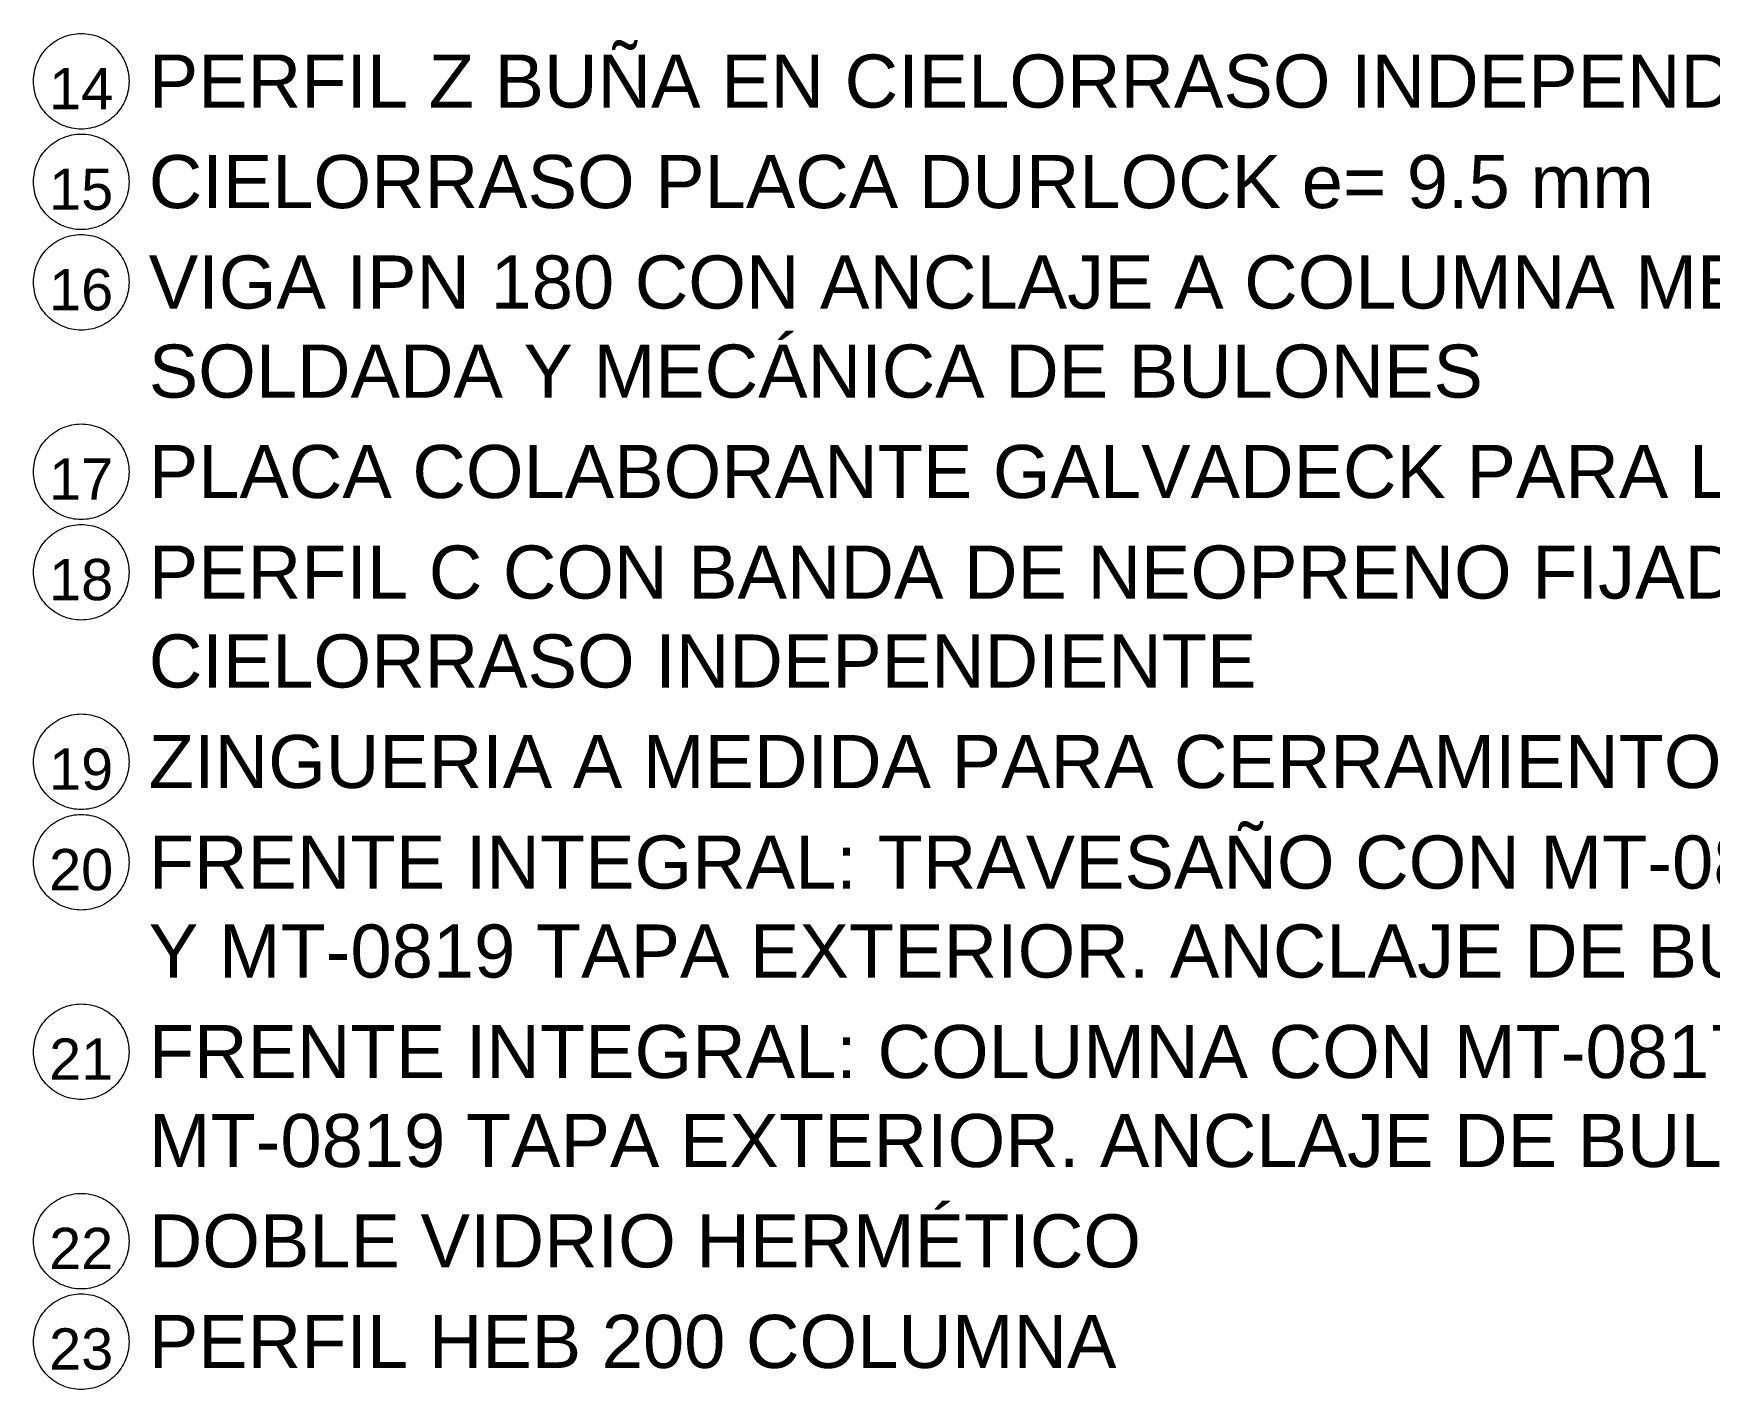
# Model space of a CAD drawing. Header units: millimetres. Extents: x 0 to 297, y 0 to 420.
# Drawn here: x 200.5 to 251.4, y 121.4 to 162.5 of the extents above; entities that cross this region are included whole.
import ezdxf

# ---------------------------------------------------------------- set-up
doc = ezdxf.new("R2010")
doc.units = ezdxf.units.MM
doc.layers.add('1-CORTE-LINEAS', color=7, linetype='Continuous')
doc.layers.add('3-REFERENCIAS', color=7, linetype='Continuous')
doc.styles.add('ARIAL', font='arial.ttf')

msp = doc.modelspace()

# ---------------------------------------------------------------- linework, layer by layer
at = {"layer": '1-CORTE-LINEAS', "color": 7, "lineweight": 15}
for points in [[(203.399, 161.052), (203.397, 160.981), (203.392, 160.91), (203.383, 160.839), (203.371, 160.769), (203.356, 160.699), (203.337, 160.631), (203.314, 160.563), (203.289, 160.497), (203.26, 160.432), (203.228, 160.368), (203.193, 160.306), (203.155, 160.246), (203.114, 160.188), (203.07, 160.132), (203.024, 160.078), (202.974, 160.027), (202.923, 159.977), (202.869, 159.931), (202.813, 159.887), (202.755, 159.846), (202.694, 159.808), (202.633, 159.773), (202.569, 159.741), (202.504, 159.712), (202.437, 159.687), (202.37, 159.664), (202.301, 159.645), (202.232, 159.63), (202.162, 159.618), (202.091, 159.609), (202.02, 159.604), (201.949, 159.602), (201.878, 159.604), (201.807, 159.609), (201.736, 159.618), (201.666, 159.63), (201.597, 159.645), (201.528, 159.664), (201.461, 159.687), (201.394, 159.712), (201.329, 159.741), (201.266, 159.773), (201.204, 159.808), (201.144, 159.846), (201.085, 159.887), (201.029, 159.931), (200.975, 159.977), (200.924, 160.027), (200.875, 160.078), (200.828, 160.132), (200.784, 160.188), (200.743, 160.246), (200.705, 160.306), (200.67, 160.368), (200.638, 160.432), (200.609, 160.497), (200.584, 160.563), (200.562, 160.631), (200.543, 160.699), (200.527, 160.769), (200.515, 160.839), (200.506, 160.91), (200.501, 160.981), (200.499, 161.052), (200.501, 161.123), (200.506, 161.194), (200.515, 161.264), (200.527, 161.335), (200.543, 161.404), (200.562, 161.473), (200.584, 161.54), (200.609, 161.607), (200.638, 161.672), (200.67, 161.735), (200.705, 161.797), (200.743, 161.857), (200.784, 161.916), (200.828, 161.972), (200.875, 162.026), (200.924, 162.077), (200.975, 162.126), (201.029, 162.173), (201.085, 162.216), (201.143, 162.257), (201.204, 162.296), (201.266, 162.331), (201.329, 162.363), (201.394, 162.391), (201.461, 162.417), (201.528, 162.439), (201.597, 162.458), (201.666, 162.474), (201.736, 162.486), (201.807, 162.495), (201.878, 162.5), (201.949, 162.502), (202.02, 162.5), (202.091, 162.495), (202.162, 162.486), (202.232, 162.474), (202.301, 162.458), (202.37, 162.439), (202.437, 162.417), (202.504, 162.391), (202.569, 162.363), (202.633, 162.331), (202.694, 162.296), (202.755, 162.257), (202.813, 162.216), (202.869, 162.173), (202.923, 162.126), (202.974, 162.077), (203.024, 162.026), (203.07, 161.972), (203.114, 161.916), (203.155, 161.857), (203.193, 161.797), (203.228, 161.735), (203.26, 161.672), (203.289, 161.607), (203.314, 161.54), (203.337, 161.473), (203.356, 161.404), (203.371, 161.335), (203.383, 161.264), (203.392, 161.194), (203.397, 161.123), (203.399, 161.052)], [(203.399, 158.002), (203.397, 157.931), (203.392, 157.86), (203.383, 157.789), (203.371, 157.719), (203.356, 157.649), (203.337, 157.581), (203.314, 157.513), (203.289, 157.447), (203.26, 157.382), (203.228, 157.318), (203.193, 157.256), (203.155, 157.196), (203.114, 157.138), (203.07, 157.082), (203.024, 157.028), (202.974, 156.977), (202.923, 156.927), (202.869, 156.881), (202.813, 156.837), (202.755, 156.796), (202.694, 156.758), (202.633, 156.723), (202.569, 156.691), (202.504, 156.662), (202.437, 156.637), (202.37, 156.614), (202.301, 156.595), (202.232, 156.58), (202.162, 156.568), (202.091, 156.559), (202.02, 156.554), (201.949, 156.552), (201.878, 156.554), (201.807, 156.559), (201.736, 156.568), (201.666, 156.58), (201.597, 156.595), (201.528, 156.614), (201.461, 156.637), (201.394, 156.662), (201.329, 156.691), (201.266, 156.723), (201.204, 156.758), (201.144, 156.796), (201.085, 156.837), (201.029, 156.881), (200.975, 156.927), (200.924, 156.977), (200.875, 157.028), (200.828, 157.082), (200.784, 157.138), (200.743, 157.196), (200.705, 157.256), (200.67, 157.318), (200.638, 157.382), (200.609, 157.447), (200.584, 157.513), (200.562, 157.581), (200.543, 157.649), (200.527, 157.719), (200.515, 157.789), (200.506, 157.86), (200.501, 157.931), (200.499, 158.002), (200.501, 158.073), (200.506, 158.144), (200.515, 158.215), (200.527, 158.285), (200.543, 158.354), (200.562, 158.423), (200.584, 158.49), (200.609, 158.557), (200.638, 158.622), (200.67, 158.685), (200.705, 158.747), (200.743, 158.807), (200.784, 158.866), (200.828, 158.922), (200.875, 158.976), (200.924, 159.027), (200.975, 159.076), (201.029, 159.123), (201.085, 159.166), (201.143, 159.207), (201.204, 159.246), (201.266, 159.281), (201.329, 159.313), (201.394, 159.341), (201.461, 159.367), (201.528, 159.389), (201.597, 159.408), (201.666, 159.424), (201.736, 159.436), (201.807, 159.445), (201.878, 159.45), (201.949, 159.452), (202.02, 159.45), (202.091, 159.445), (202.162, 159.436), (202.232, 159.424), (202.301, 159.408), (202.37, 159.389), (202.437, 159.367), (202.504, 159.341), (202.569, 159.313), (202.633, 159.281), (202.694, 159.246), (202.755, 159.207), (202.813, 159.166), (202.869, 159.123), (202.923, 159.076), (202.974, 159.027), (203.024, 158.976), (203.07, 158.922), (203.114, 158.866), (203.155, 158.807), (203.193, 158.747), (203.228, 158.685), (203.26, 158.622), (203.289, 158.557), (203.314, 158.49), (203.337, 158.423), (203.356, 158.354), (203.371, 158.285), (203.383, 158.215), (203.392, 158.144), (203.397, 158.073), (203.399, 158.002)], [(203.399, 154.952), (203.397, 154.881), (203.392, 154.81), (203.383, 154.739), (203.371, 154.669), (203.356, 154.599), (203.337, 154.531), (203.314, 154.463), (203.289, 154.397), (203.26, 154.332), (203.228, 154.268), (203.193, 154.207), (203.155, 154.146), (203.114, 154.088), (203.07, 154.032), (203.024, 153.978), (202.974, 153.927), (202.923, 153.877), (202.869, 153.831), (202.813, 153.787), (202.755, 153.746), (202.694, 153.708), (202.633, 153.673), (202.569, 153.641), (202.504, 153.612), (202.437, 153.587), (202.37, 153.564), (202.301, 153.545), (202.232, 153.53), (202.162, 153.518), (202.091, 153.509), (202.02, 153.504), (201.949, 153.502), (201.878, 153.504), (201.807, 153.509), (201.736, 153.518), (201.666, 153.53), (201.597, 153.545), (201.528, 153.564), (201.461, 153.587), (201.394, 153.612), (201.329, 153.641), (201.266, 153.673), (201.204, 153.708), (201.144, 153.746), (201.085, 153.787), (201.029, 153.831), (200.975, 153.877), (200.924, 153.927), (200.875, 153.978), (200.828, 154.032), (200.784, 154.088), (200.743, 154.146), (200.705, 154.207), (200.67, 154.268), (200.638, 154.332), (200.609, 154.397), (200.584, 154.463), (200.562, 154.531), (200.543, 154.599), (200.527, 154.669), (200.515, 154.739), (200.506, 154.81), (200.501, 154.881), (200.499, 154.952), (200.501, 155.023), (200.506, 155.094), (200.515, 155.165), (200.527, 155.235), (200.543, 155.304), (200.562, 155.373), (200.584, 155.44), (200.609, 155.507), (200.638, 155.572), (200.67, 155.635), (200.705, 155.697), (200.743, 155.757), (200.784, 155.816), (200.828, 155.872), (200.875, 155.926), (200.924, 155.977), (200.975, 156.026), (201.029, 156.073), (201.085, 156.116), (201.143, 156.158), (201.204, 156.196), (201.266, 156.231), (201.329, 156.263), (201.394, 156.292), (201.461, 156.317), (201.528, 156.339), (201.597, 156.358), (201.666, 156.374), (201.736, 156.386), (201.807, 156.395), (201.878, 156.4), (201.949, 156.402), (202.02, 156.4), (202.091, 156.395), (202.162, 156.386), (202.232, 156.374), (202.301, 156.358), (202.37, 156.339), (202.437, 156.317), (202.504, 156.292), (202.569, 156.263), (202.633, 156.231), (202.694, 156.196), (202.755, 156.158), (202.813, 156.116), (202.869, 156.073), (202.923, 156.026), (202.974, 155.977), (203.024, 155.926), (203.07, 155.872), (203.114, 155.816), (203.155, 155.757), (203.193, 155.697), (203.228, 155.635), (203.26, 155.572), (203.289, 155.507), (203.314, 155.44), (203.337, 155.373), (203.356, 155.304), (203.371, 155.235), (203.383, 155.165), (203.392, 155.094), (203.397, 155.023), (203.399, 154.952)], [(203.399, 149.202), (203.397, 149.131), (203.392, 149.06), (203.383, 148.989), (203.371, 148.919), (203.356, 148.85), (203.337, 148.781), (203.314, 148.714), (203.289, 148.647), (203.26, 148.582), (203.228, 148.518), (203.193, 148.457), (203.155, 148.396), (203.114, 148.338), (203.07, 148.282), (203.024, 148.228), (202.974, 148.177), (202.923, 148.127), (202.869, 148.081), (202.813, 148.037), (202.755, 147.996), (202.694, 147.958), (202.633, 147.923), (202.569, 147.891), (202.504, 147.862), (202.437, 147.837), (202.37, 147.814), (202.301, 147.795), (202.232, 147.78), (202.162, 147.768), (202.091, 147.759), (202.02, 147.754), (201.949, 147.752), (201.878, 147.754), (201.807, 147.759), (201.736, 147.768), (201.666, 147.78), (201.597, 147.795), (201.528, 147.814), (201.461, 147.837), (201.394, 147.862), (201.329, 147.891), (201.266, 147.923), (201.204, 147.958), (201.144, 147.996), (201.085, 148.037), (201.029, 148.081), (200.975, 148.127), (200.924, 148.177), (200.875, 148.228), (200.828, 148.282), (200.784, 148.338), (200.743, 148.396), (200.705, 148.457), (200.67, 148.518), (200.638, 148.582), (200.609, 148.647), (200.584, 148.714), (200.562, 148.781), (200.543, 148.85), (200.527, 148.919), (200.515, 148.989), (200.506, 149.06), (200.501, 149.131), (200.499, 149.202), (200.501, 149.273), (200.506, 149.344), (200.515, 149.415), (200.527, 149.485), (200.543, 149.554), (200.562, 149.623), (200.584, 149.69), (200.609, 149.757), (200.638, 149.822), (200.67, 149.885), (200.705, 149.947), (200.743, 150.008), (200.784, 150.066), (200.828, 150.122), (200.875, 150.176), (200.924, 150.227), (200.975, 150.276), (201.029, 150.323), (201.085, 150.367), (201.143, 150.408), (201.204, 150.446), (201.266, 150.481), (201.329, 150.513), (201.394, 150.542), (201.461, 150.567), (201.528, 150.589), (201.597, 150.608), (201.666, 150.624), (201.736, 150.636), (201.807, 150.645), (201.878, 150.65), (201.949, 150.652), (202.02, 150.65), (202.091, 150.645), (202.162, 150.636), (202.232, 150.624), (202.301, 150.608), (202.37, 150.589), (202.437, 150.567), (202.504, 150.542), (202.569, 150.513), (202.633, 150.481), (202.694, 150.446), (202.755, 150.408), (202.813, 150.367), (202.869, 150.323), (202.923, 150.276), (202.974, 150.227), (203.024, 150.176), (203.07, 150.122), (203.114, 150.066), (203.155, 150.008), (203.193, 149.947), (203.228, 149.885), (203.26, 149.822), (203.289, 149.757), (203.314, 149.69), (203.337, 149.623), (203.356, 149.554), (203.371, 149.485), (203.383, 149.415), (203.392, 149.344), (203.397, 149.273), (203.399, 149.202)], [(203.399, 146.152), (203.397, 146.081), (203.392, 146.01), (203.383, 145.939), (203.371, 145.869), (203.356, 145.8), (203.337, 145.731), (203.314, 145.664), (203.289, 145.597), (203.26, 145.532), (203.228, 145.468), (203.193, 145.407), (203.155, 145.346), (203.114, 145.288), (203.07, 145.232), (203.024, 145.178), (202.974, 145.127), (202.923, 145.078), (202.869, 145.031), (202.813, 144.987), (202.755, 144.946), (202.694, 144.908), (202.633, 144.873), (202.569, 144.841), (202.504, 144.812), (202.437, 144.787), (202.37, 144.764), (202.301, 144.745), (202.232, 144.73), (202.162, 144.718), (202.091, 144.709), (202.02, 144.704), (201.949, 144.702), (201.878, 144.704), (201.807, 144.709), (201.736, 144.718), (201.666, 144.73), (201.597, 144.745), (201.528, 144.764), (201.461, 144.787), (201.394, 144.812), (201.329, 144.841), (201.266, 144.873), (201.204, 144.908), (201.144, 144.946), (201.085, 144.987), (201.029, 145.031), (200.975, 145.078), (200.924, 145.127), (200.875, 145.178), (200.828, 145.232), (200.784, 145.288), (200.743, 145.346), (200.705, 145.407), (200.67, 145.468), (200.638, 145.532), (200.609, 145.597), (200.584, 145.664), (200.562, 145.731), (200.543, 145.8), (200.527, 145.869), (200.515, 145.939), (200.506, 146.01), (200.501, 146.081), (200.499, 146.152), (200.501, 146.223), (200.506, 146.294), (200.515, 146.365), (200.527, 146.435), (200.543, 146.504), (200.562, 146.573), (200.584, 146.64), (200.609, 146.707), (200.638, 146.772), (200.67, 146.835), (200.705, 146.897), (200.743, 146.958), (200.784, 147.016), (200.828, 147.072), (200.875, 147.126), (200.924, 147.177), (200.975, 147.226), (201.029, 147.273), (201.085, 147.317), (201.143, 147.358), (201.204, 147.396), (201.266, 147.431), (201.329, 147.463), (201.394, 147.492), (201.461, 147.517), (201.528, 147.539), (201.597, 147.558), (201.666, 147.574), (201.736, 147.586), (201.807, 147.595), (201.878, 147.6), (201.949, 147.602), (202.02, 147.6), (202.091, 147.595), (202.162, 147.586), (202.232, 147.574), (202.301, 147.558), (202.37, 147.539), (202.437, 147.517), (202.504, 147.492), (202.569, 147.463), (202.633, 147.431), (202.694, 147.396), (202.755, 147.358), (202.813, 147.317), (202.869, 147.273), (202.923, 147.226), (202.974, 147.177), (203.024, 147.126), (203.07, 147.072), (203.114, 147.016), (203.155, 146.958), (203.193, 146.897), (203.228, 146.835), (203.26, 146.772), (203.289, 146.707), (203.314, 146.64), (203.337, 146.573), (203.356, 146.504), (203.371, 146.435), (203.383, 146.365), (203.392, 146.294), (203.397, 146.223), (203.399, 146.152)], [(203.399, 140.402), (203.397, 140.331), (203.392, 140.26), (203.383, 140.189), (203.371, 140.119), (203.356, 140.05), (203.337, 139.981), (203.314, 139.914), (203.289, 139.847), (203.26, 139.782), (203.228, 139.718), (203.193, 139.657), (203.155, 139.596), (203.114, 139.538), (203.07, 139.482), (203.024, 139.428), (202.974, 139.377), (202.923, 139.328), (202.869, 139.281), (202.813, 139.237), (202.755, 139.196), (202.694, 139.158), (202.633, 139.123), (202.569, 139.091), (202.504, 139.062), (202.437, 139.037), (202.37, 139.014), (202.301, 138.995), (202.232, 138.98), (202.162, 138.968), (202.091, 138.959), (202.02, 138.954), (201.949, 138.952), (201.878, 138.954), (201.807, 138.959), (201.736, 138.968), (201.666, 138.98), (201.597, 138.995), (201.528, 139.014), (201.461, 139.037), (201.394, 139.062), (201.329, 139.091), (201.266, 139.123), (201.204, 139.158), (201.144, 139.196), (201.085, 139.237), (201.029, 139.281), (200.975, 139.328), (200.924, 139.377), (200.875, 139.428), (200.828, 139.482), (200.784, 139.538), (200.743, 139.596), (200.705, 139.657), (200.67, 139.718), (200.638, 139.782), (200.609, 139.847), (200.584, 139.914), (200.562, 139.981), (200.543, 140.05), (200.527, 140.119), (200.515, 140.189), (200.506, 140.26), (200.501, 140.331), (200.499, 140.402), (200.501, 140.473), (200.506, 140.544), (200.515, 140.615), (200.527, 140.685), (200.543, 140.754), (200.562, 140.823), (200.584, 140.89), (200.609, 140.957), (200.638, 141.022), (200.67, 141.086), (200.705, 141.147), (200.743, 141.208), (200.784, 141.266), (200.828, 141.322), (200.875, 141.376), (200.924, 141.427), (200.975, 141.476), (201.029, 141.523), (201.085, 141.567), (201.143, 141.608), (201.204, 141.646), (201.266, 141.681), (201.329, 141.713), (201.394, 141.742), (201.461, 141.767), (201.528, 141.79), (201.597, 141.808), (201.666, 141.824), (201.736, 141.836), (201.807, 141.845), (201.878, 141.85), (201.949, 141.852), (202.02, 141.85), (202.091, 141.845), (202.162, 141.836), (202.232, 141.824), (202.301, 141.808), (202.37, 141.79), (202.437, 141.767), (202.504, 141.742), (202.569, 141.713), (202.633, 141.681), (202.694, 141.646), (202.755, 141.608), (202.813, 141.567), (202.869, 141.523), (202.923, 141.476), (202.974, 141.427), (203.024, 141.376), (203.07, 141.322), (203.114, 141.266), (203.155, 141.208), (203.193, 141.147), (203.228, 141.086), (203.26, 141.022), (203.289, 140.957), (203.314, 140.89), (203.337, 140.823), (203.356, 140.754), (203.371, 140.685), (203.383, 140.615), (203.392, 140.544), (203.397, 140.473), (203.399, 140.402)], [(203.399, 137.352), (203.397, 137.281), (203.392, 137.21), (203.383, 137.139), (203.371, 137.069), (203.356, 137), (203.337, 136.931), (203.314, 136.864), (203.289, 136.797), (203.26, 136.732), (203.228, 136.668), (203.193, 136.607), (203.155, 136.546), (203.114, 136.488), (203.07, 136.432), (203.024, 136.378), (202.974, 136.327), (202.923, 136.278), (202.869, 136.231), (202.813, 136.187), (202.755, 136.146), (202.694, 136.108), (202.633, 136.073), (202.569, 136.041), (202.504, 136.012), (202.437, 135.987), (202.37, 135.964), (202.301, 135.946), (202.232, 135.93), (202.162, 135.918), (202.091, 135.909), (202.02, 135.904), (201.949, 135.902), (201.878, 135.904), (201.807, 135.909), (201.736, 135.918), (201.666, 135.93), (201.597, 135.946), (201.528, 135.964), (201.461, 135.987), (201.394, 136.012), (201.329, 136.041), (201.266, 136.073), (201.204, 136.108), (201.144, 136.146), (201.085, 136.187), (201.029, 136.231), (200.975, 136.278), (200.924, 136.327), (200.875, 136.378), (200.828, 136.432), (200.784, 136.488), (200.743, 136.546), (200.705, 136.607), (200.67, 136.668), (200.638, 136.732), (200.609, 136.797), (200.584, 136.864), (200.562, 136.931), (200.543, 137), (200.527, 137.069), (200.515, 137.139), (200.506, 137.21), (200.501, 137.281), (200.499, 137.352), (200.501, 137.423), (200.506, 137.494), (200.515, 137.565), (200.527, 137.635), (200.543, 137.704), (200.562, 137.773), (200.584, 137.84), (200.609, 137.907), (200.638, 137.972), (200.67, 138.036), (200.705, 138.097), (200.743, 138.158), (200.784, 138.216), (200.828, 138.272), (200.875, 138.326), (200.924, 138.377), (200.975, 138.426), (201.029, 138.473), (201.085, 138.517), (201.143, 138.558), (201.204, 138.596), (201.266, 138.631), (201.329, 138.663), (201.394, 138.692), (201.461, 138.717), (201.528, 138.74), (201.597, 138.759), (201.666, 138.774), (201.736, 138.786), (201.807, 138.795), (201.878, 138.8), (201.949, 138.802), (202.02, 138.8), (202.091, 138.795), (202.162, 138.786), (202.232, 138.774), (202.301, 138.759), (202.37, 138.74), (202.437, 138.717), (202.504, 138.692), (202.569, 138.663), (202.633, 138.631), (202.694, 138.596), (202.755, 138.558), (202.813, 138.517), (202.869, 138.473), (202.923, 138.426), (202.974, 138.377), (203.024, 138.326), (203.07, 138.272), (203.114, 138.216), (203.155, 138.158), (203.193, 138.097), (203.228, 138.036), (203.26, 137.972), (203.289, 137.907), (203.314, 137.84), (203.337, 137.773), (203.356, 137.704), (203.371, 137.635), (203.383, 137.565), (203.392, 137.494), (203.397, 137.423), (203.399, 137.352)], [(203.399, 131.602), (203.397, 131.531), (203.392, 131.46), (203.383, 131.389), (203.371, 131.319), (203.356, 131.25), (203.337, 131.181), (203.314, 131.114), (203.289, 131.047), (203.26, 130.982), (203.228, 130.919), (203.193, 130.857), (203.155, 130.796), (203.114, 130.738), (203.07, 130.682), (203.024, 130.628), (202.974, 130.577), (202.923, 130.528), (202.869, 130.481), (202.813, 130.437), (202.755, 130.396), (202.694, 130.358), (202.633, 130.323), (202.569, 130.291), (202.504, 130.262), (202.437, 130.237), (202.37, 130.214), (202.301, 130.196), (202.232, 130.18), (202.162, 130.168), (202.091, 130.159), (202.02, 130.154), (201.949, 130.152), (201.878, 130.154), (201.807, 130.159), (201.736, 130.168), (201.666, 130.18), (201.597, 130.196), (201.528, 130.214), (201.461, 130.237), (201.394, 130.262), (201.329, 130.291), (201.266, 130.323), (201.204, 130.358), (201.144, 130.396), (201.085, 130.437), (201.029, 130.481), (200.975, 130.528), (200.924, 130.577), (200.875, 130.628), (200.828, 130.682), (200.784, 130.738), (200.743, 130.796), (200.705, 130.857), (200.67, 130.919), (200.638, 130.982), (200.609, 131.047), (200.584, 131.114), (200.562, 131.181), (200.543, 131.25), (200.527, 131.319), (200.515, 131.389), (200.506, 131.46), (200.501, 131.531), (200.499, 131.602), (200.501, 131.673), (200.506, 131.744), (200.515, 131.815), (200.527, 131.885), (200.543, 131.954), (200.562, 132.023), (200.584, 132.09), (200.609, 132.157), (200.638, 132.222), (200.67, 132.286), (200.705, 132.347), (200.743, 132.408), (200.784, 132.466), (200.828, 132.522), (200.875, 132.576), (200.924, 132.627), (200.975, 132.676), (201.029, 132.723), (201.085, 132.767), (201.143, 132.808), (201.204, 132.846), (201.266, 132.881), (201.329, 132.913), (201.394, 132.942), (201.461, 132.967), (201.528, 132.99), (201.597, 133.009), (201.666, 133.024), (201.736, 133.036), (201.807, 133.045), (201.878, 133.05), (201.949, 133.052), (202.02, 133.05), (202.091, 133.045), (202.162, 133.036), (202.232, 133.024), (202.301, 133.009), (202.37, 132.99), (202.437, 132.967), (202.504, 132.942), (202.569, 132.913), (202.633, 132.881), (202.694, 132.846), (202.755, 132.808), (202.813, 132.767), (202.869, 132.723), (202.923, 132.676), (202.974, 132.627), (203.024, 132.576), (203.07, 132.522), (203.114, 132.466), (203.155, 132.408), (203.193, 132.347), (203.228, 132.286), (203.26, 132.222), (203.289, 132.157), (203.314, 132.09), (203.337, 132.023), (203.356, 131.954), (203.371, 131.885), (203.383, 131.815), (203.392, 131.744), (203.397, 131.673), (203.399, 131.602)], [(203.399, 125.852), (203.397, 125.781), (203.392, 125.71), (203.383, 125.639), (203.371, 125.569), (203.356, 125.5), (203.337, 125.431), (203.314, 125.364), (203.289, 125.297), (203.26, 125.232), (203.228, 125.169), (203.193, 125.107), (203.155, 125.047), (203.114, 124.988), (203.07, 124.932), (203.024, 124.878), (202.974, 124.827), (202.923, 124.778), (202.869, 124.731), (202.813, 124.688), (202.755, 124.646), (202.694, 124.608), (202.633, 124.573), (202.569, 124.541), (202.504, 124.513), (202.437, 124.487), (202.37, 124.465), (202.301, 124.446), (202.232, 124.43), (202.162, 124.418), (202.091, 124.409), (202.02, 124.404), (201.949, 124.402), (201.878, 124.404), (201.807, 124.409), (201.736, 124.418), (201.666, 124.43), (201.597, 124.446), (201.528, 124.465), (201.461, 124.487), (201.394, 124.513), (201.329, 124.541), (201.266, 124.573), (201.204, 124.608), (201.144, 124.646), (201.085, 124.687), (201.029, 124.731), (200.975, 124.778), (200.924, 124.827), (200.875, 124.878), (200.828, 124.932), (200.784, 124.988), (200.743, 125.047), (200.705, 125.107), (200.67, 125.169), (200.638, 125.232), (200.609, 125.297), (200.584, 125.364), (200.562, 125.431), (200.543, 125.5), (200.527, 125.569), (200.515, 125.639), (200.506, 125.71), (200.501, 125.781), (200.499, 125.852), (200.501, 125.923), (200.506, 125.994), (200.515, 126.065), (200.527, 126.135), (200.543, 126.204), (200.562, 126.273), (200.584, 126.34), (200.609, 126.407), (200.638, 126.472), (200.67, 126.536), (200.705, 126.597), (200.743, 126.658), (200.784, 126.716), (200.828, 126.772), (200.875, 126.826), (200.924, 126.877), (200.975, 126.927), (201.029, 126.973), (201.085, 127.017), (201.143, 127.058), (201.204, 127.096), (201.266, 127.131), (201.329, 127.163), (201.394, 127.192), (201.461, 127.217), (201.528, 127.24), (201.597, 127.259), (201.666, 127.274), (201.736, 127.286), (201.807, 127.295), (201.878, 127.3), (201.949, 127.302), (202.02, 127.3), (202.091, 127.295), (202.162, 127.286), (202.232, 127.274), (202.301, 127.259), (202.37, 127.24), (202.437, 127.217), (202.504, 127.192), (202.569, 127.163), (202.633, 127.131), (202.694, 127.096), (202.755, 127.058), (202.813, 127.017), (202.869, 126.973), (202.923, 126.927), (202.974, 126.877), (203.024, 126.826), (203.07, 126.772), (203.114, 126.716), (203.155, 126.658), (203.193, 126.597), (203.228, 126.536), (203.26, 126.472), (203.289, 126.407), (203.314, 126.34), (203.337, 126.273), (203.356, 126.204), (203.371, 126.135), (203.383, 126.065), (203.392, 125.994), (203.397, 125.923), (203.399, 125.852)], [(203.399, 122.802), (203.397, 122.731), (203.392, 122.66), (203.383, 122.589), (203.371, 122.519), (203.356, 122.45), (203.337, 122.381), (203.314, 122.314), (203.289, 122.247), (203.26, 122.182), (203.228, 122.119), (203.193, 122.057), (203.155, 121.997), (203.114, 121.938), (203.07, 121.882), (203.024, 121.828), (202.974, 121.777), (202.923, 121.728), (202.869, 121.681), (202.813, 121.638), (202.755, 121.596), (202.694, 121.558), (202.633, 121.523), (202.569, 121.491), (202.504, 121.462), (202.437, 121.437), (202.37, 121.415), (202.301, 121.396), (202.232, 121.38), (202.162, 121.368), (202.091, 121.359), (202.02, 121.354), (201.949, 121.352), (201.878, 121.354), (201.807, 121.359), (201.736, 121.368), (201.666, 121.38), (201.597, 121.396), (201.528, 121.415), (201.461, 121.437), (201.394, 121.462), (201.329, 121.491), (201.266, 121.523), (201.204, 121.558), (201.144, 121.596), (201.085, 121.638), (201.029, 121.681), (200.975, 121.728), (200.924, 121.777), (200.875, 121.828), (200.828, 121.882), (200.784, 121.938), (200.743, 121.997), (200.705, 122.057), (200.67, 122.119), (200.638, 122.182), (200.609, 122.247), (200.584, 122.314), (200.562, 122.381), (200.543, 122.45), (200.527, 122.519), (200.515, 122.589), (200.506, 122.66), (200.501, 122.731), (200.499, 122.802), (200.501, 122.873), (200.506, 122.944), (200.515, 123.015), (200.527, 123.085), (200.543, 123.155), (200.562, 123.223), (200.584, 123.291), (200.609, 123.357), (200.638, 123.422), (200.67, 123.486), (200.705, 123.547), (200.743, 123.608), (200.784, 123.666), (200.828, 123.722), (200.875, 123.776), (200.924, 123.827), (200.975, 123.877), (201.029, 123.923), (201.085, 123.967), (201.143, 124.008), (201.204, 124.046), (201.266, 124.081), (201.329, 124.113), (201.394, 124.142), (201.461, 124.167), (201.528, 124.19), (201.597, 124.209), (201.666, 124.224), (201.736, 124.236), (201.807, 124.245), (201.878, 124.25), (201.949, 124.252), (202.02, 124.25), (202.091, 124.245), (202.162, 124.236), (202.232, 124.224), (202.301, 124.209), (202.37, 124.19), (202.437, 124.167), (202.504, 124.142), (202.569, 124.113), (202.633, 124.081), (202.694, 124.046), (202.755, 124.008), (202.813, 123.967), (202.869, 123.923), (202.923, 123.877), (202.974, 123.827), (203.024, 123.776), (203.07, 123.722), (203.114, 123.666), (203.155, 123.608), (203.193, 123.547), (203.228, 123.486), (203.26, 123.422), (203.289, 123.357), (203.314, 123.291), (203.337, 123.223), (203.356, 123.155), (203.371, 123.085), (203.383, 123.015), (203.392, 122.944), (203.397, 122.873), (203.399, 122.802)]]:
    msp.add_lwpolyline(points, dxfattribs=at)

# ---------------------------------------------------------------- texts
at = {"layer": '3-REFERENCIAS', "color": 7, "style": 'ARIAL'}
for s, height, p in [('PERFIL Z BUÑA EN CIELORRASO INDEPENDIENTE', 1.61025, (203.998, 160.254)), ('14', 1.2522, (200.972, 160.204)), ('CIELORRASO PLACA DURLOCK e= 9.5 mm', 1.61025, (203.998, 157.203)), ('15', 1.2522, (200.972, 157.153)), ('VIGA IPN 180 CON ANCLAJE A COLUMNA MEDIANTE UNIÓN', 1.61025, (203.998, 154.156)), ('16', 1.2522, (200.972, 154.102)), ('SOLDADA Y MECÁNICA DE BULONES', 1.61025, (203.998, 151.452)), ('17', 1.2522, (200.972, 148.356)), ('PLACA COLABORANTE GALVADECK PARA LOSA', 1.61025, (203.998, 148.405)), ('18', 1.2522, (200.972, 145.305)), ('PERFIL C CON BANDA DE NEOPRENO FIJADO A VIGA PARA', 1.61025, (203.998, 145.354)), ('CIELORRASO INDEPENDIENTE', 1.61025, (203.998, 142.655)), ('ZINGUERIA A MEDIDA PARA CERRAMIENTO Y BUÑA', 1.61025, (203.998, 139.604)), ('19', 1.2522, (200.972, 139.554)), ('FRENTE INTEGRAL: TRAVESAÑO CON MT-0817 TAPA INTERIOR', 1.61025, (203.998, 136.553)), ('20', 1.2522, (200.972, 136.503)), ('Y MT-0819 TAPA EXTERIOR. ANCLAJE DE BULÓN A PERFIL IPN', 1.61025, (203.998, 133.853)), ('FRENTE INTEGRAL: COLUMNA CON MT-0817 TAPA INTERIOR Y', 1.61025, (203.998, 130.802)), ('21', 1.2522, (200.972, 130.753)), ('MT-0819 TAPA EXTERIOR. ANCLAJE DE BULÓN A PERFIL IPN', 1.61025, (203.998, 128.103)), ('DOBLE VIDRIO HERMÉTICO', 1.61025, (203.998, 125.056)), ('22', 1.2522, (200.972, 125.006)), ('PERFIL HEB 200 COLUMNA', 1.61025, (203.998, 122.005)), ('23', 1.2522, (200.972, 121.955))]:
    msp.add_text(s, height=height, dxfattribs=at).set_placement(p)

doc.saveas('drawing.dxf')
